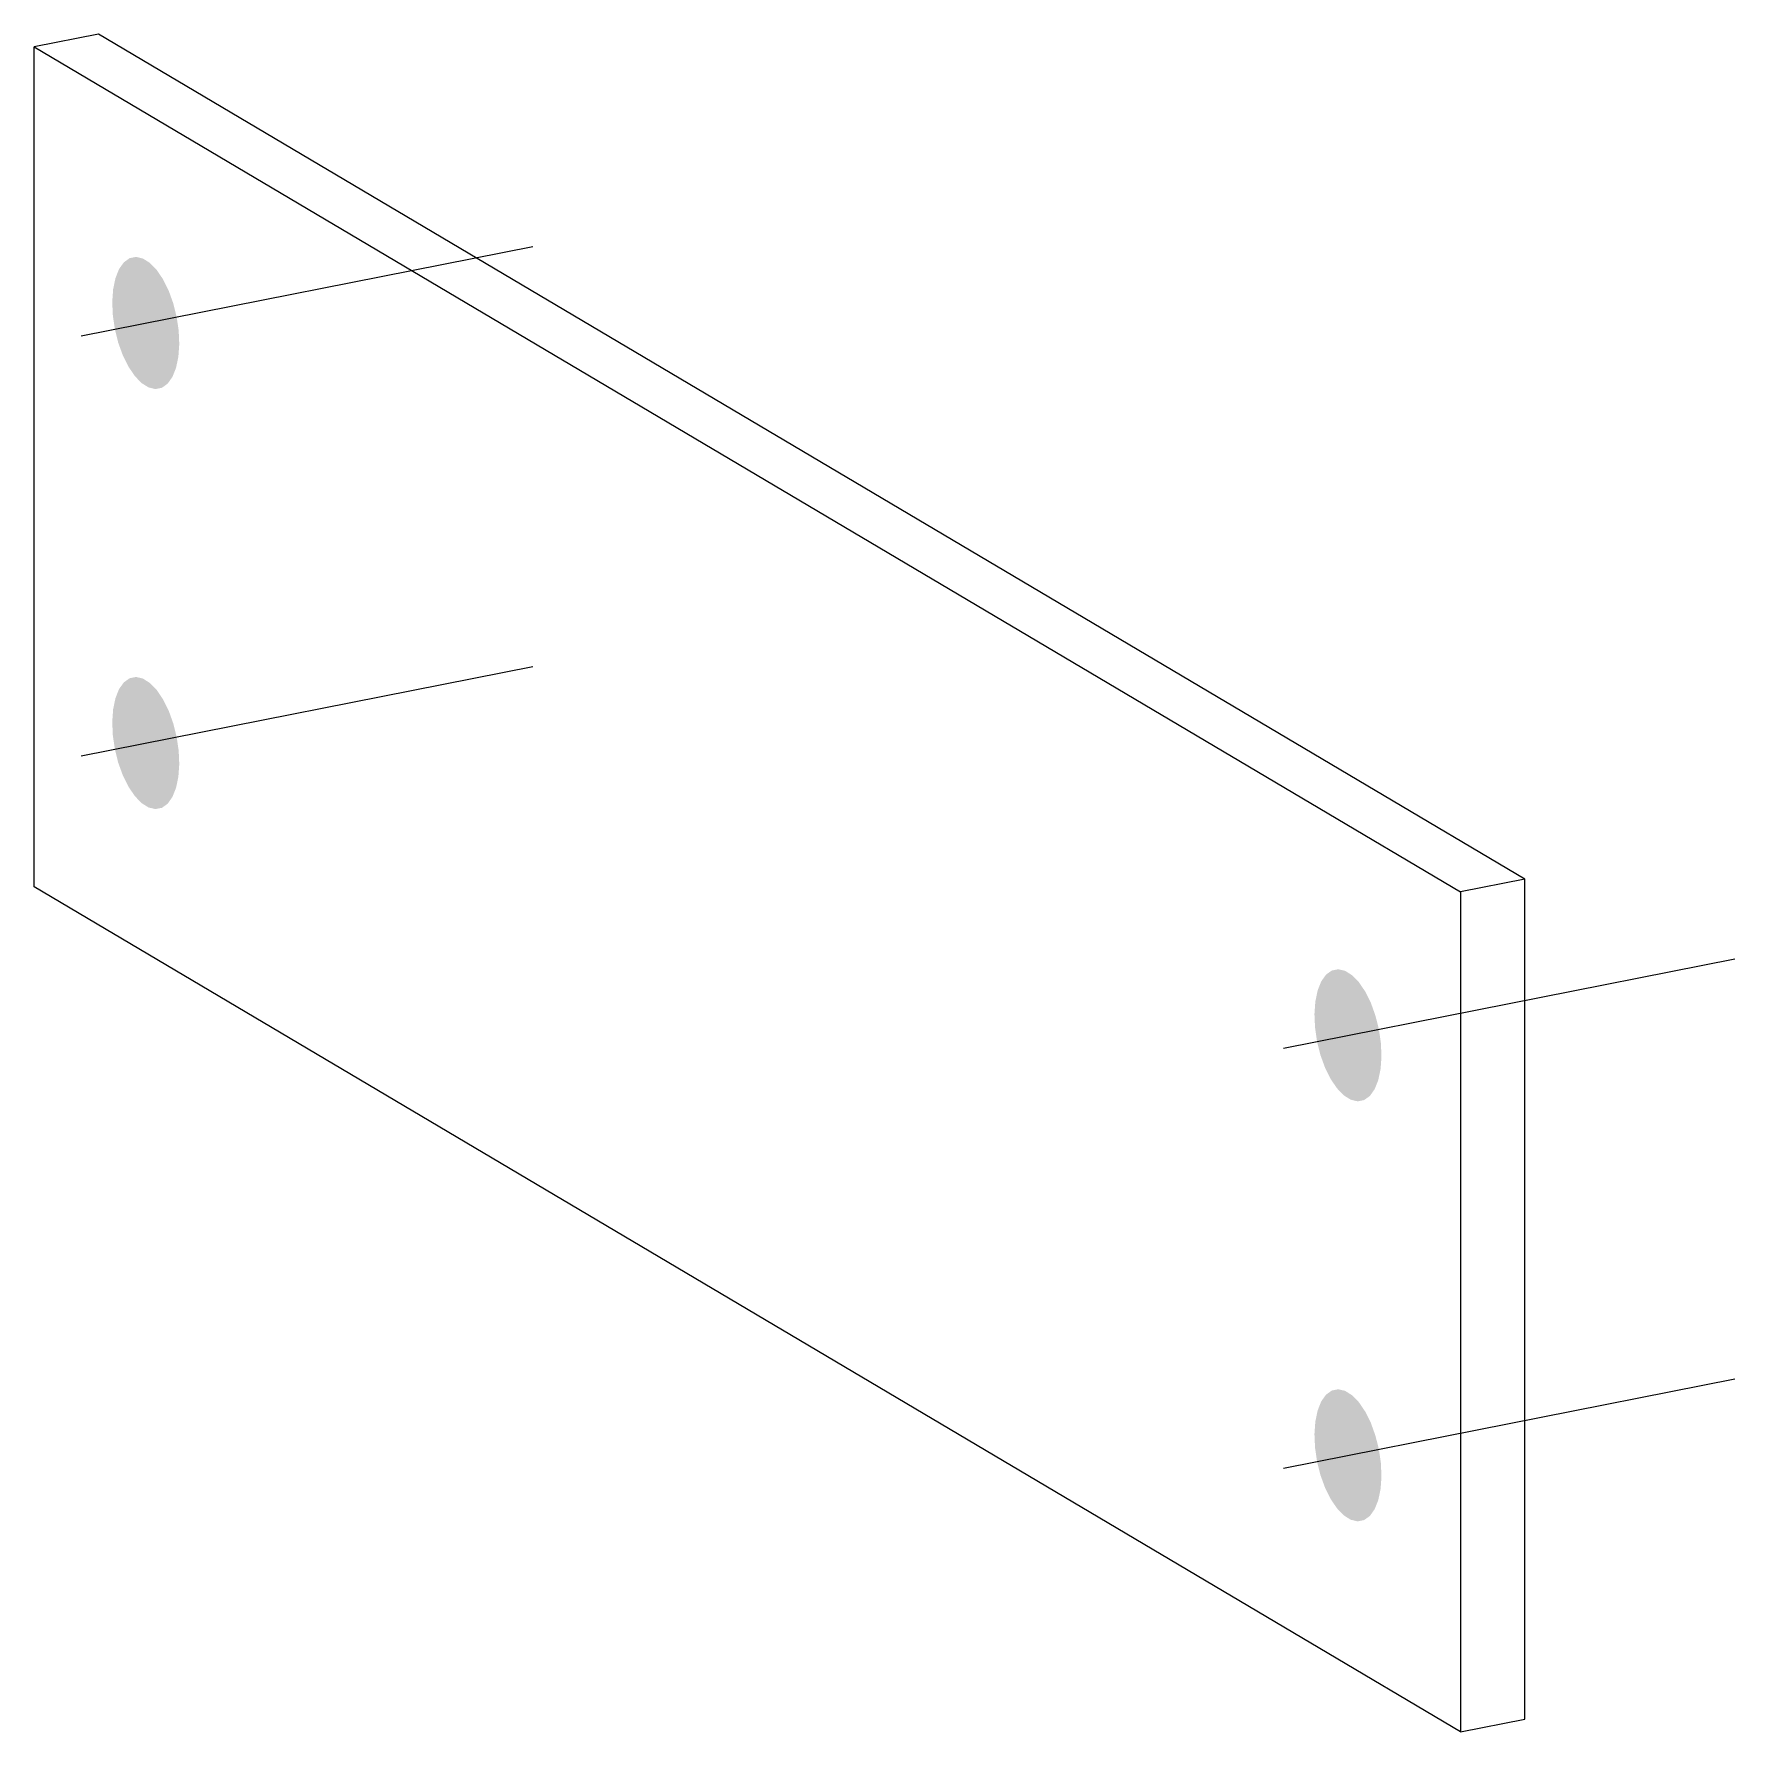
# Model space of a CAD drawing. Header units: millimetres. Extents: x 2 to 11611, y 2 to 232.
# Drawn here: x 11383.1 to 11611.5, y 3.6 to 231.5 of the extents above; entities that cross this region are included whole.
import ezdxf

# ---------------------------------------------------------------- set-up
doc = ezdxf.new("R2010")
doc.units = ezdxf.units.MM
doc.layers.add('STÅL', color=7, linetype='Continuous')

msp = doc.modelspace()

# ---------------------------------------------------------------- hatches: boundary and pattern name
at = {"layer": 'STÅL', "linetype": 'Continuous'}
for points in [[(11402.27, 193.55), (11402.54, 191.7), (11402.62, 189.89), (11402.5, 188.2), (11402.19, 186.72), (11401.7, 185.49), (11401.06, 184.59), (11400.29, 184.03), (11399.42, 183.86), (11398.49, 184.08), (11397.55, 184.67), (11396.64, 185.62), (11395.79, 186.88), (11395.04, 188.39), (11394.42, 190.09), (11393.97, 191.91), (11393.7, 193.76), (11393.62, 195.57), (11393.74, 197.26), (11394.05, 198.74), (11394.53, 199.97), (11395.18, 200.87), (11395.95, 201.43), (11396.82, 201.6), (11397.74, 201.38), (11398.68, 200.79), (11399.6, 199.84), (11400.45, 198.58), (11401.2, 197.07), (11401.81, 195.37)], [(11402.27, 137.17), (11402.54, 135.31), (11402.62, 133.51), (11402.5, 131.82), (11402.19, 130.34), (11401.7, 129.11), (11401.06, 128.2), (11400.29, 127.65), (11399.42, 127.48), (11398.49, 127.7), (11397.55, 128.29), (11396.64, 129.24), (11395.79, 130.5), (11395.04, 132.01), (11394.42, 133.71), (11393.97, 135.53), (11393.7, 137.38), (11393.62, 139.19), (11393.74, 140.88), (11394.05, 142.36), (11394.53, 143.59), (11395.18, 144.49), (11395.95, 145.04), (11396.82, 145.22), (11397.74, 145), (11398.68, 144.4), (11399.6, 143.46), (11400.45, 142.2), (11401.2, 140.69), (11401.81, 138.99)], [(11563.67, 97.94), (11563.94, 96.08), (11564.02, 94.27), (11563.9, 92.59), (11563.59, 91.1), (11563.1, 89.88), (11562.46, 88.97), (11561.69, 88.42), (11560.82, 88.25), (11559.89, 88.47), (11558.95, 89.06), (11558.04, 90.01), (11557.19, 91.26), (11556.44, 92.78), (11555.82, 94.48), (11555.37, 96.3), (11555.1, 98.15), (11555.02, 99.96), (11555.14, 101.64), (11555.45, 103.13), (11555.93, 104.35), (11556.58, 105.26), (11557.35, 105.81), (11558.22, 105.98), (11559.14, 105.77), (11560.08, 105.17), (11561, 104.23), (11561.85, 102.97), (11562.6, 101.46), (11563.21, 99.75)], [(11563.67, 41.56), (11563.94, 39.7), (11564.02, 37.89), (11563.9, 36.21), (11563.59, 34.72), (11563.1, 33.5), (11562.46, 32.59), (11561.69, 32.04), (11560.82, 31.87), (11559.89, 32.09), (11558.95, 32.68), (11558.04, 33.63), (11557.19, 34.88), (11556.44, 36.4), (11555.82, 38.1), (11555.37, 39.92), (11555.1, 41.77), (11555.02, 43.58), (11555.14, 45.26), (11555.45, 46.75), (11555.93, 47.97), (11556.58, 48.88), (11557.35, 49.43), (11558.22, 49.6), (11559.14, 49.39), (11560.08, 48.79), (11561, 47.85), (11561.85, 46.59), (11562.6, 45.08), (11563.21, 43.37)]]:
    msp.add_hatch(color=96, dxfattribs=at).paths.add_polyline_path(points)

# ---------------------------------------------------------------- linework, layer by layer
at = {"layer": 'STÅL', "color": 2, "linetype": 'Continuous'}
for p, q in [((11391.78, 231.52), (11383.12, 229.81)), ((11583.28, 118.07), (11391.78, 231.52)), ((11383.12, 117.04), (11383.12, 229.81)), ((11383.12, 229.81), (11574.62, 116.36)), ((11574.62, 3.6), (11383.12, 117.04)), ((11583.28, 118.07), (11574.62, 116.36)), ((11583.28, 5.31), (11583.28, 118.07)), ((11574.62, 116.36), (11574.62, 3.6)), ((11574.62, 3.6), (11583.28, 5.31))]:
    msp.add_line(p, q, dxfattribs=at)
at = {"layer": 'STÅL', "color": 96, "linetype": 'Continuous'}
for p, q in [((11389.46, 191.02), (11450.08, 202.99)), ((11389.46, 134.64), (11450.08, 146.61)), ((11550.86, 95.41), (11611.48, 107.38)), ((11550.86, 39.03), (11611.48, 51))]:
    msp.add_line(p, q, dxfattribs=at)

doc.saveas('drawing.dxf')
